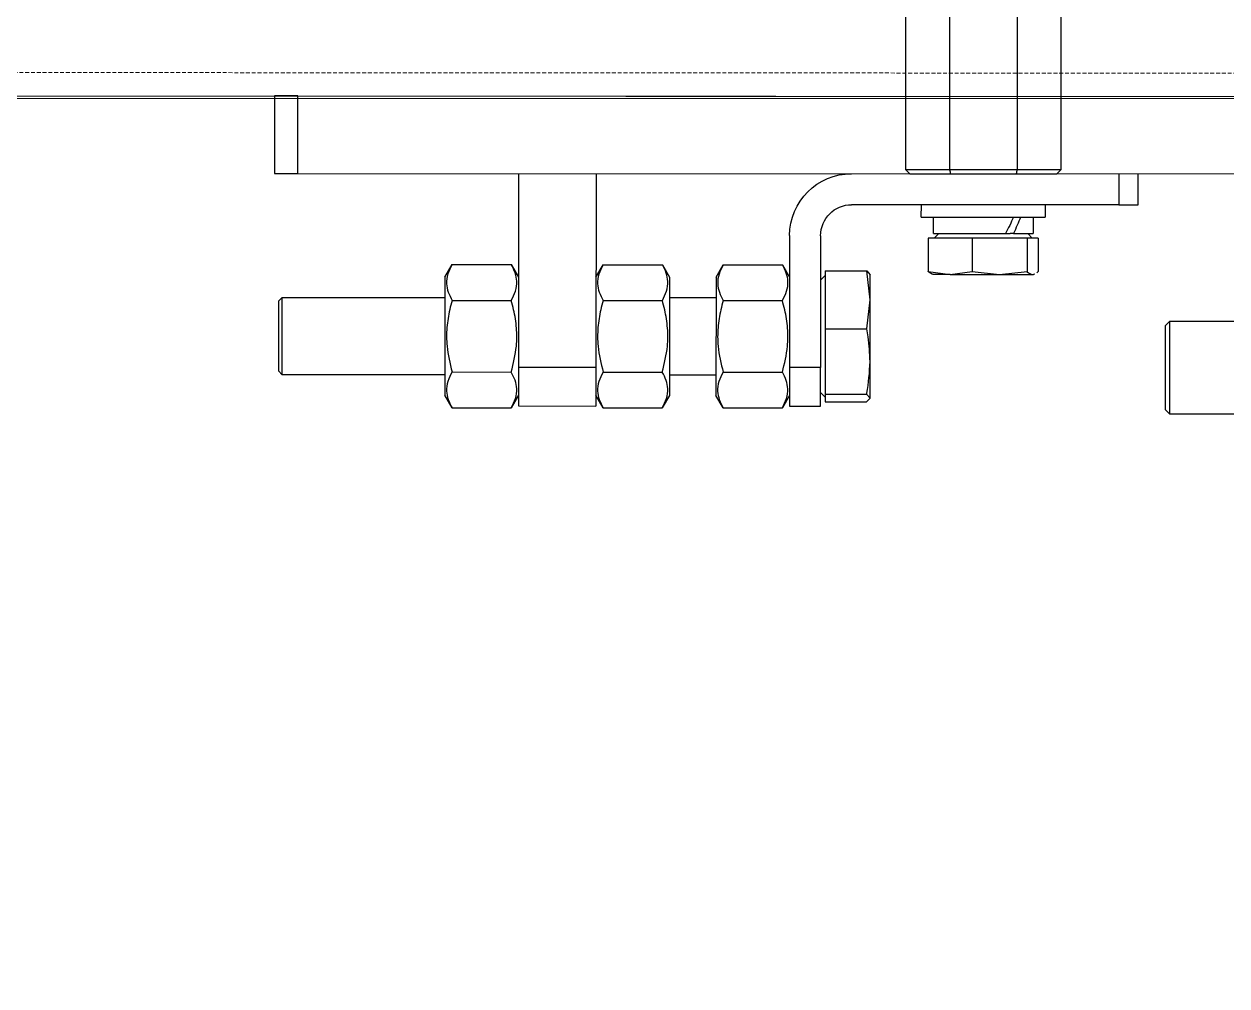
# Model space of a CAD drawing. Header units: millimetres. Extents: x 845401 to 948039, y 511594 to 550263.
# Drawn here: x 903916.3 to 904071.6, y 535897.2 to 536021.4 of the extents above; entities that cross this region are included whole.
import ezdxf

# ---------------------------------------------------------------- set-up
doc = ezdxf.new("R2010")
doc.units = ezdxf.units.MM
doc.linetypes.add('DASHED', pattern=[0.75, 0.5, -0.25])
for name, color, linetype in [('00', 7, 'Continuous'), ('1轮廓实线层', 7, 'Continuous'), ('4虚线层', 6, 'DASHED')]:
    doc.layers.add(name, color=color, linetype=linetype)
doc.layers.add('A-剖-0.10mm.......SECT-L01', color=255, linetype='Continuous', lineweight=18)
doc.layers.add('物流设备', color=7, linetype='Continuous', lineweight=5)

# ---------------------------------------------------------------- blocks, each defined once
blk = doc.blocks.new('*U100537')
at = {"color": 1}
blk.add_lwpolyline([(0, -630), (7920.6, -630), (7920.6, 630), (0, 630)], close=True, dxfattribs=at)
at = {"color": 2}
blk.add_lwpolyline([(0, -630), (7920.6, -630), (7920.6, -830), (0, -830)], close=True, dxfattribs=at)
for tag, p in [('设备编号', (485.24, 55.29)), ('设备高度', (489.75, -155.56))]:
    blk.add_attdef(tag, p, '', height=100)
at = {"flags": 1}
blk.add_attdef('设备类型', (14421.9, -37.08), '', height=100, dxfattribs=at)
blk = doc.blocks.new('*U100479')
at = {"color": 7, "linetype": 'Continuous', "lineweight": 25}
for p, q in [((-2803.64, 432.92), (-2803.64, 392.52)), ((-2783.64, 392.52), (-2783.64, 432.92)), ((-2798, 422.02), (-2798, 392.52)), ((-2789.28, 422.02), (-2789.28, 392.52)), ((-1886.94, 402.02), (-2857.14, 402.02)), ((-2803.64, 392.52), (-2803.14, 392.02)), ((-2803.64, 392.52), (-2798, 392.52)), ((-2797.88, 392.02), (-2803.14, 392.02)), ((-2798, 392.52), (-2789.28, 392.52)), ((-2789.4, 392.02), (-2797.88, 392.02)), ((-2784.14, 392.02), (-2789.4, 392.02)), ((-2789.28, 392.52), (-2783.64, 392.52)), ((-2784.14, 392.02), (-2783.64, 392.52))]:
    blk.add_line(p, q, dxfattribs=at)
for points in [[(-2798, 392.52), (-2797.96, 392.35), (-2797.92, 392.18), (-2797.88, 392.02)], [(-2789.28, 392.52), (-2789.32, 392.35), (-2789.36, 392.18), (-2789.4, 392.02)]]:
    blk.add_open_spline(points, degree=3, dxfattribs=at)
at = {"layer": '1轮廓实线层'}
for p, q in [((-2705.14, 402.02), (-2930.14, 402.02)), ((-2705.14, 392.02), (-2705.14, 402.02)), ((-2705.14, 402.02), (-2702.14, 402.02)), ((-2702.14, 402.02), (-2702.14, 392.02)), ((-2705.14, 392.02), (-2930.14, 392.02)), ((-2813.64, 388.02), (-2813.64, 392.02)), ((-2811.14, 392.02), (-2811.14, 388.02)), ((-2743.64, 392.02), (-2743.64, 367.02)), ((-2733.64, 392.02), (-2733.64, 367.02)), ((-2702.14, 392.02), (-2705.14, 392.02)), ((-2811.14, 388.02), (-2813.64, 388.02)), ((-2811.14, 388.02), (-2776.64, 388.02)), ((-2801.64, 388.02), (-2801.64, 386.42)), ((-2785.64, 386.42), (-2785.64, 388.02)), ((-2785.64, 386.42), (-2801.64, 386.42)), ((-2800.08, 386.42), (-2800.08, 384.32)), ((-2787.2, 384.32), (-2787.2, 386.42)), ((-2800.74, 383.72), (-2800.74, 379.39)), ((-2800.74, 383.72), (-2799.3, 383.72)), ((-2797.54, 384.32), (-2800.08, 384.32)), ((-2799.37, 384.32), (-2799.97, 383.72)), ((-2799.3, 383.72), (-2799.3, 379.39)), ((-2799.3, 383.72), (-2792.2, 383.72)), ((-2797.54, 384.32), (-2797.12, 384.32)), ((-2796.51, 384.32), (-2797.12, 384.32)), ((-2787.2, 384.32), (-2796.51, 384.32)), ((-2792.2, 383.72), (-2792.2, 379.39)), ((-2792.2, 383.72), (-2786.54, 383.72)), ((-2787.3, 383.72), (-2787.9, 384.32)), ((-2786.54, 383.72), (-2786.54, 379.39)), ((-2772.64, 384.02), (-2772.64, 367.02)), ((-2768.64, 384.02), (-2768.64, 367.02)), ((-2800.56, 379.23), (-2800.74, 379.39)), ((-2800.02, 379.02), (-2800.26, 379.12)), ((-2800.26, 379.06), (-2800.14, 379.02)), ((-2800.02, 379.02), (-2800.14, 379.02)), ((-2795.75, 379.02), (-2800.02, 379.02)), ((-2795.75, 379.02), (-2799.3, 379.39)), ((-2792.2, 379.39), (-2795.75, 379.02)), ((-2789.37, 379.02), (-2795.75, 379.02)), ((-2789.37, 379.02), (-2792.2, 379.39)), ((-2786.54, 379.39), (-2789.37, 379.02)), ((-2789.37, 379.02), (-2787.15, 379.02)), ((-2787.14, 379.02), (-2787.01, 379.06)), ((-2779.04, 375.74), (-2778.59, 379.47)), ((-2778.59, 379.47), (-2779.04, 378.97)), ((-2779.04, 375.74), (-2779.04, 379.02)), ((-2773.24, 379.47), (-2778.59, 379.47)), ((-2773.24, 379.47), (-2773.24, 372.01)), ((-2767.71, 380.26), (-2768.64, 378.65)), ((-2760.07, 380.26), (-2767.71, 380.26)), ((-2759.14, 378.65), (-2760.07, 380.26)), ((-2752.21, 380.26), (-2753.14, 378.65)), ((-2744.57, 380.26), (-2752.21, 380.26)), ((-2743.64, 378.65), (-2744.57, 380.26)), ((-2732.71, 380.26), (-2733.64, 378.65)), ((-2725.07, 380.26), (-2732.71, 380.26)), ((-2724.14, 378.65), (-2725.07, 380.26)), ((-2772.64, 378.26), (-2773.24, 378.86)), ((-2759.14, 378.65), (-2759.14, 363.4)), ((-2753.14, 378.65), (-2753.14, 363.4)), ((-2724.14, 378.65), (-2724.14, 363.4)), ((-2753.14, 376.02), (-2759.14, 376.02)), ((-2703.14, 376.02), (-2724.14, 376.02)), ((-2702.64, 375.52), (-2703.14, 376.02)), ((-2703.14, 369), (-2703.14, 376.02)), ((-2778.59, 372.01), (-2779.04, 375.74)), ((-2779.04, 367.79), (-2779.04, 375.74)), ((-2760.07, 375.64), (-2767.71, 375.64)), ((-2744.57, 375.64), (-2752.21, 375.64)), ((-2725.07, 375.64), (-2732.71, 375.64)), ((-2702.64, 375.52), (-2702.64, 369.2)), ((-2817.74, 373.02), (-2826.94, 373.02)), ((-2817.14, 372.42), (-2817.74, 373.02)), ((-2817.74, 361.02), (-2817.74, 373.02)), ((-2817.14, 372.42), (-2817.14, 361.62)), ((-2773.24, 372.01), (-2778.59, 372.01)), ((-2773.24, 372.01), (-2773.24, 363.56)), ((-2703.14, 366.02), (-2703.14, 369)), ((-2702.64, 369.2), (-2702.64, 366.52)), ((-2779.04, 363.07), (-2779.04, 367.79)), ((-2772.64, 367.02), (-2768.64, 367.02)), ((-2772.64, 362.02), (-2772.64, 367.02)), ((-2768.64, 367.02), (-2768.64, 362.02)), ((-2733.64, 367.02), (-2743.64, 367.02)), ((-2743.64, 367.02), (-2743.64, 362.02)), ((-2733.64, 367.02), (-2733.64, 362.02)), ((-2703.14, 366.02), (-2702.64, 366.52)), ((-2760.07, 366.4), (-2767.71, 366.4)), ((-2759.14, 366.02), (-2753.14, 366.02)), ((-2744.57, 366.4), (-2752.21, 366.4)), ((-2725.07, 366.4), (-2732.71, 366.4)), ((-2724.14, 366.02), (-2703.14, 366.02)), ((-2779.04, 363.07), (-2778.59, 363.56)), ((-2773.24, 363.56), (-2778.59, 363.56)), ((-2773.24, 363.19), (-2772.64, 363.79)), ((-2773.24, 363.56), (-2773.24, 362.57)), ((-2768.64, 363.4), (-2767.71, 361.78)), ((-2760.07, 361.78), (-2759.14, 363.4)), ((-2753.14, 363.4), (-2752.21, 361.78)), ((-2744.57, 361.78), (-2743.64, 363.4)), ((-2733.64, 363.4), (-2732.71, 361.78)), ((-2725.07, 361.78), (-2724.14, 363.4)), ((-2778.59, 362.57), (-2779.04, 363.07)), ((-2773.24, 362.57), (-2778.59, 362.57)), ((-2768.64, 362.02), (-2772.64, 362.02)), ((-2733.64, 362.02), (-2743.64, 362.02)), ((-2826.94, 361.02), (-2817.74, 361.02)), ((-2817.74, 361.02), (-2817.14, 361.62)), ((-2760.07, 361.78), (-2767.71, 361.78)), ((-2744.57, 361.78), (-2752.21, 361.78)), ((-2725.07, 361.78), (-2732.71, 361.78))]:
    blk.add_line(p, q, dxfattribs=at)
for radius in [8, 4]:
    blk.add_arc((-2776.64, 384.02), radius, 0, 90, dxfattribs=at)
for centre, start_param, end_param in [((-2793.64, 384.32), 1.237742, 1.427139), ((-2793.64, 386.42), 1.427139, 1.616536)]:
    blk.add_ellipse(centre, major_axis=(-5.63, 11.04), ratio=0.283825, start_param=start_param, end_param=end_param, dxfattribs=at)
for points, knots in [([(-2799.3, 379.39), (-2799.3, 379.38), (-2799.54, 379.16), (-2799.78, 379.09), (-2800.02, 379.02)], [0, 0, 0, 0, 0.026995, 1, 1, 1, 1]), ([(-2787.26, 379.02), (-2787.02, 379.09), (-2786.78, 379.16), (-2786.54, 379.38), (-2786.54, 379.39)], [0, 0, 0, 0, 0.973005, 1, 1, 1, 1]), ([(-2767.71, 375.64), (-2767.91, 376.04), (-2768.33, 376.85), (-2768.48, 378.05), (-2768.26, 379.2), (-2767.89, 379.9), (-2767.71, 380.26)], [0, 0, 0, 0, 0.264604, 0.534947, 0.765343, 1, 1, 1, 1]), ([(-2760.07, 380.26), (-2759.86, 379.86), (-2759.45, 379.05), (-2759.29, 377.85), (-2759.52, 376.7), (-2759.88, 375.99), (-2760.07, 375.64)], [0, 0, 0, 0, 0.264604, 0.534946, 0.765343, 1, 1, 1, 1]), ([(-2752.21, 375.64), (-2752.41, 376.04), (-2752.83, 376.85), (-2752.98, 378.05), (-2752.76, 379.2), (-2752.39, 379.9), (-2752.21, 380.26)], [0, 0, 0, 0, 0.264604, 0.534947, 0.765343, 1, 1, 1, 1]), ([(-2744.57, 380.26), (-2744.36, 379.86), (-2743.95, 379.05), (-2743.79, 377.85), (-2744.02, 376.7), (-2744.38, 375.99), (-2744.57, 375.64)], [0, 0, 0, 0, 0.264604, 0.534947, 0.765342, 1, 1, 1, 1]), ([(-2732.71, 375.64), (-2732.91, 376.04), (-2733.33, 376.85), (-2733.48, 378.05), (-2733.26, 379.2), (-2732.89, 379.9), (-2732.71, 380.26)], [0, 0, 0, 0, 0.264604, 0.534947, 0.765342, 1, 1, 1, 1]), ([(-2725.07, 380.26), (-2724.86, 379.86), (-2724.45, 379.05), (-2724.29, 377.85), (-2724.52, 376.7), (-2724.88, 375.99), (-2725.07, 375.64)], [0, 0, 0, 0, 0.264604, 0.534947, 0.765342, 1, 1, 1, 1]), ([(-2767.71, 366.4), (-2767.98, 367.51), (-2768.44, 369.37), (-2768.44, 372.11), (-2768.13, 374.08), (-2767.81, 375.24), (-2767.71, 375.64)], [0, 0, 0, 0, 0.363593, 0.612792, 0.86871, 1, 1, 1, 1]), ([(-2760.07, 375.64), (-2759.96, 375.24), (-2759.65, 374.1), (-2759.34, 372.13), (-2759.33, 369.39), (-2759.8, 367.51), (-2760.07, 366.4)], [0, 0, 0, 0, 0.131291, 0.380797, 0.636406, 1, 1, 1, 1]), ([(-2752.21, 366.4), (-2752.48, 367.51), (-2752.94, 369.37), (-2752.94, 372.11), (-2752.63, 374.08), (-2752.31, 375.24), (-2752.21, 375.64)], [0, 0, 0, 0, 0.363593, 0.612792, 0.86871, 1, 1, 1, 1]), ([(-2744.57, 375.64), (-2744.46, 375.24), (-2744.15, 374.1), (-2743.84, 372.13), (-2743.83, 369.39), (-2744.3, 367.51), (-2744.57, 366.4)], [0, 0, 0, 0, 0.13129, 0.380797, 0.636406, 1, 1, 1, 1]), ([(-2732.71, 366.4), (-2732.98, 367.51), (-2733.44, 369.37), (-2733.44, 372.11), (-2733.13, 374.08), (-2732.81, 375.24), (-2732.71, 375.64)], [0, 0, 0, 0, 0.363593, 0.612792, 0.86871, 1, 1, 1, 1]), ([(-2725.07, 375.64), (-2724.96, 375.24), (-2724.65, 374.1), (-2724.34, 372.13), (-2724.33, 369.39), (-2724.8, 367.51), (-2725.07, 366.4)], [0, 0, 0, 0, 0.1312904, 0.3807974, 0.636406, 1, 1, 1, 1]), ([(-2779.04, 367.79), (-2778.99, 368.85), (-2778.92, 370.26), (-2778.66, 371.66), (-2778.59, 372.01)], [0, 0, 0, 0, 0.746934, 1, 1, 1, 1]), ([(-2778.59, 363.56), (-2778.59, 363.6), (-2778.87, 364.99), (-2778.96, 366.41), (-2779.04, 367.79)], [0, 0, 0, 0, 0.026995, 1, 1, 1, 1]), ([(-2767.71, 361.78), (-2767.91, 362.18), (-2768.33, 362.99), (-2768.48, 364.19), (-2768.26, 365.34), (-2767.89, 366.05), (-2767.71, 366.4)], [0, 0, 0, 0, 0.264604, 0.534947, 0.765342, 1, 1, 1, 1]), ([(-2760.07, 366.4), (-2759.86, 366), (-2759.45, 365.19), (-2759.29, 363.99), (-2759.52, 362.84), (-2759.88, 362.14), (-2760.07, 361.78)], [0, 0, 0, 0, 0.264604, 0.534947, 0.765343, 1, 1, 1, 1]), ([(-2752.21, 361.78), (-2752.41, 362.18), (-2752.83, 362.99), (-2752.98, 364.19), (-2752.76, 365.34), (-2752.39, 366.05), (-2752.21, 366.4)], [0, 0, 0, 0, 0.2646044, 0.5349465, 0.7653425, 1, 1, 1, 1]), ([(-2744.57, 366.4), (-2744.36, 366), (-2743.95, 365.19), (-2743.79, 363.99), (-2744.02, 362.84), (-2744.38, 362.14), (-2744.57, 361.78)], [0, 0, 0, 0, 0.264604, 0.534947, 0.765343, 1, 1, 1, 1]), ([(-2732.71, 361.78), (-2732.91, 362.18), (-2733.33, 362.99), (-2733.48, 364.19), (-2733.26, 365.34), (-2732.89, 366.05), (-2732.71, 366.4)], [0, 0, 0, 0, 0.264604, 0.534947, 0.765342, 1, 1, 1, 1]), ([(-2725.07, 366.4), (-2724.86, 366), (-2724.45, 365.19), (-2724.29, 363.99), (-2724.52, 362.84), (-2724.88, 362.14), (-2725.07, 361.78)], [0, 0, 0, 0, 0.264604, 0.534947, 0.765343, 1, 1, 1, 1])]:
    blk.add_open_spline(points, degree=3, knots=knots, dxfattribs=at)
at = {"layer": '4虚线层', "linetype": 'DASHED', "lineweight": 18}
blk.add_line((-1886.94, 405.02), (-2857.14, 405.02), dxfattribs=at)
blk = doc.blocks.new('C线')
at = {"xscale": -1, "rotation": 359.9712527628268}
blk.add_blockref('*U100479', (983116.1, 474449.19, -3.59), dxfattribs=at)
at = {"layer": '物流设备', "color": 0}
blk.add_blockref('*U100537', (979688.08, 475479.52, 25.38), dxfattribs=at)
blk = doc.blocks.new('BC线平台')
at = {"layer": 'A-剖-0.10mm.......SECT-L01'}
h = blk.add_hatch(dxfattribs=at)
h.set_pattern_fill('CROSS', color=2, scale=50)
h.set_pattern_definition([(0, (691447.87, 341554.85), (317.5, 317.5), [158.75, -476.25]), (90, (691527.24, 341475.47), (-317.5, 317.5), [158.75, -476.25])])
h.paths.add_polyline_path([(772874.46, 370095.42), (786169.72, 370095.42), (786169.72, 367097.04), (772874.46, 367097.04)])

msp = doc.modelspace()

# ---------------------------------------------------------------- block references
at = {"layer": '00'}
for name, p in [('BC线平台', (120688.34, 168041.31, -0.98)), ('C线', (-81869.83, 61162.22))]:
    msp.add_blockref(name, p, dxfattribs=at)

doc.saveas('drawing.dxf')
